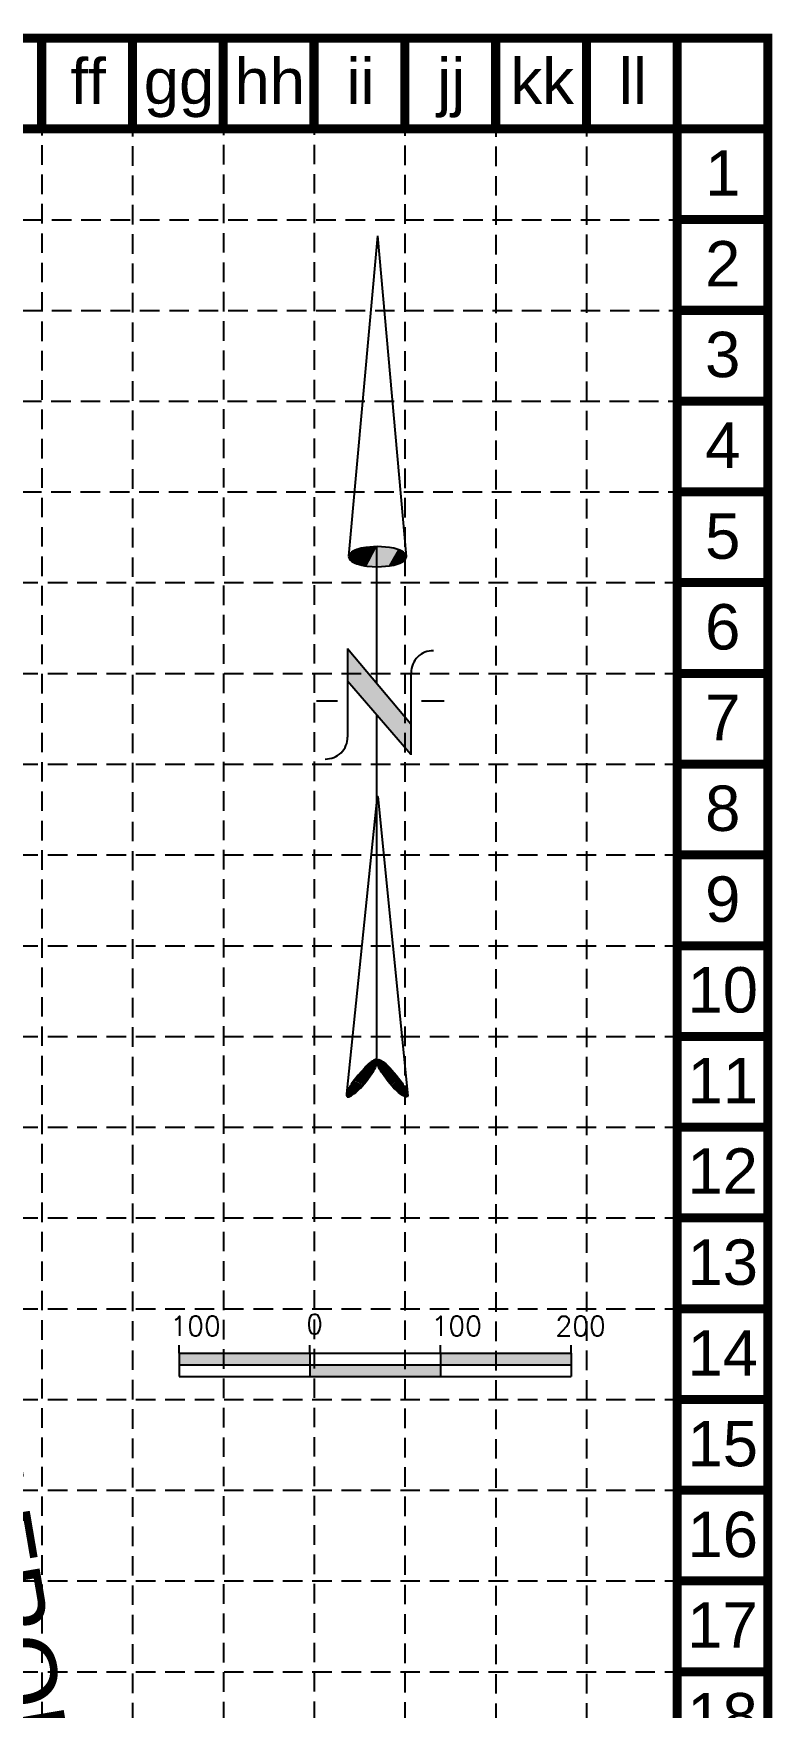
# Model space of a CAD drawing. Extents: x 18544 to 21332, y 16212 to 20668.
# Drawn here: x 20766 to 21332, y 19386 to 20668 of the extents above; entities that cross this region are included whole.
import ezdxf
from ezdxf.enums import TextEntityAlignment as Align

# ---------------------------------------------------------------- set-up
doc = ezdxf.new("R2010")
doc.units = 0
doc.header["$MEASUREMENT"] = 0
doc.linetypes.add('HIDDEN', pattern=[0.375, 0.25, -0.125])
doc.layers.get('0').update_dxf_attribs({"lineweight": 0})
doc.layers.add('20', color=7, linetype='Continuous', lineweight=0)
for name, color, linetype in [('BASE', 7, 'Continuous'), ('GRID', 254, 'HIDDEN'), ('NARROW', 7, 'Continuous')]:
    doc.layers.add(name, color=color, linetype=linetype)
doc.styles.add('L120', font='simplex.shx', dxfattribs={"height": 4.8})
doc.styles.get("Standard").update_dxf_attribs({"font": 'ARIAL.TTF'})

# ---------------------------------------------------------------- blocks, each defined once
blk = doc.blocks.new('North Arrow')
at = {"layer": 'NARROW'}
for p, q in [((32.43, 3.06), (32.43, 4.63)), ((0, 0), (22.36, 2)), ((28.77, -2.09), (34.02, 2.32)), ((36.18, 2.33), (30.46, 2.33)), ((36.16, 2.32), (31.04, -2.09)), ((39.1, 0.01), (59.96, 2.11)), ((0, 0), (22.33, -2.02)), ((31.2, -0.05), (21.66, -0.05)), ((21.66, -0.05), (21.66, -0.05)), ((57.45, -0.05), (33.41, -0.05)), ((59.83, -2.14), (39.04, -0.01)), ((57.69, -0.03), (57.77, -0.01)), ((57.77, -0.05), (57.69, -0.03)), ((28.77, -2.09), (34.95, -2.09)), ((32.43, -4.26), (32.43, -2.8))]:
    blk.add_line(p, q, dxfattribs=at)
blk.add_lwpolyline([(22.36, -2.03), (22.59, -1.93, 0.091577), (22.87, -1.44, 0.048306), (23.03, -0.75), (23.07, -0.01), (23.01, 0.82, 0.048306), (22.87, 1.42, 0.091577), (22.59, 1.91), (22.36, 2.01), (22.14, 1.91, 0.091577), (21.86, 1.42, 0.048306), (21.72, 0.82), (21.66, -0.01), (21.72, -0.83, 0.048306), (21.86, -1.44, 0.091577), (22.14, -1.93)], format="xyb", close=True, dxfattribs=at)
for points in [[(57.46, -0.03), (57.44, 0.08, -0.066818), (57.67, 0.47, -0.03073), (58.01, 0.84), (58.52, 1.29), (59.07, 1.7, -0.03073), (59.5, 1.95, -0.066818), (59.93, 2.1), (60.04, 2.06)], [(60.04, 2.06), (60.05, 1.95, -0.066818), (59.82, 1.56, -0.03073), (59.43, 1.14), (58.97, 0.74), (58.42, 0.33, -0.03073), (57.99, 0.08, -0.036692), (57.76, -0.02)], [(57.46, -0.04), (57.44, -0.15, 0.066818), (57.67, -0.54, 0.03073), (58.01, -0.9), (58.52, -1.36), (59.07, -1.77, 0.03073), (59.5, -2.02, 0.066818), (59.93, -2.17), (60.04, -2.13)], [(60.04, -2.13), (60.05, -2.01, 0.066818), (59.82, -1.63, 0.03073), (59.43, -1.2), (58.97, -0.8), (58.42, -0.4, 0.03073), (57.99, -0.15, 0.036692), (57.76, -0.05)]]:
    blk.add_lwpolyline(points, format="xyb", dxfattribs=at)
for centre, start, end in [((30.46, 3.86), 178.8769, 270), ((34.95, -3.62), 358.8769, 90)]:
    blk.add_arc(centre, 1.53, start, end, dxfattribs=at)
for points in [[(31.05, -2.09), (36.15, 2.36), (28.75, -2.06), (34.01, 2.36)], [(23.07, -0.05), (21.72, 0.82), (23.02, 0.75), (21.85, 1.42)], [(23.02, 0.75), (21.85, 1.42), (22.87, 1.44), (22.14, 1.91)], [(22.87, 1.44), (22.14, 1.91), (22.59, 1.91), (22.36, 2)], [(58.26, 1.07), (58.73, 0.57), (58.52, 1.3), (59.05, 0.81)], [(58.52, 1.3), (59.05, 0.81), (58.7, 1.42), (59.26, 0.99)], [(59.26, 1), (58.69, 1.42), (59.45, 1.15), (59, 1.65)], [(59.45, 1.15), (59, 1.65), (59.62, 1.34), (59.28, 1.82)], [(59.62, 1.34), (59.28, 1.82), (59.81, 1.55), (59.49, 1.95)], [(59.81, 1.55), (59.49, 1.95), (59.93, 1.73), (59.69, 2.04)], [(59.93, 1.73), (59.69, 2.04), (60.05, 1.94), (59.93, 2.1)], [(60.05, 1.94), (59.93, 2.1), (60.04, 2.06)], [(23.03, -0.76), (21.67, -0.05), (23.07, -0.05), (21.72, 0.82)], [(57.44, 0.08), (57.7, -0.01), (57.5, 0.21), (57.77, -0.01)], [(57.45, -0.04), (57.69, -0.02), (57.44, 0.08), (57.7, -0.01)], [(57.5, 0.21), (57.77, -0.01), (57.6, 0.39), (57.94, 0.06)], [(57.6, 0.39), (57.94, 0.06), (57.68, 0.5), (58.07, 0.13)], [(57.68, 0.5), (58.07, 0.13), (57.84, 0.66), (58.29, 0.26)], [(57.84, 0.66), (58.29, 0.26), (58.03, 0.86), (58.52, 0.41)], [(58.03, 0.86), (58.52, 0.41), (58.26, 1.07), (58.73, 0.57)], [(22.87, -1.44), (21.72, -0.87), (23.03, -0.76), (21.67, -0.05)], [(22.58, -1.93), (21.86, -1.45), (22.87, -1.44), (21.72, -0.87)], [(57.44, -0.14), (57.69, -0.02), (57.45, -0.04), (57.69, -0.02)], [(57.46, -0.19), (57.7, -0.03), (57.44, -0.14), (57.69, -0.02)], [(57.53, -0.33), (57.76, -0.05), (57.46, -0.19), (57.7, -0.03)], [(57.63, -0.48), (57.9, -0.1), (57.53, -0.33), (57.76, -0.05)], [(57.78, -0.66), (58.09, -0.2), (57.63, -0.48), (57.9, -0.1)], [(57.97, -0.87), (58.34, -0.35), (57.78, -0.66), (58.09, -0.2)], [(58.24, -1.11), (58.61, -0.54), (57.97, -0.87), (58.34, -0.35)], [(58.61, -1.43), (58.93, -0.77), (58.24, -1.11), (58.61, -0.54)], [(58.91, -1.64), (59.2, -1), (58.61, -1.43), (58.93, -0.77)], [(59.12, -1.79), (59.57, -1.36), (58.92, -1.65), (59.2, -1.01)], [(59.54, -1.32), (59.41, -1.18), (59.21, -1.01)], [(22.36, -2.01), (22.14, -1.93), (22.58, -1.93), (21.86, -1.45)], [(59.35, -1.93), (59.81, -1.62), (59.12, -1.79), (59.57, -1.36)], [(59.58, -2.05), (59.93, -1.79), (59.35, -1.93), (59.81, -1.62)], [(59.78, -2.13), (60.05, -2.01), (59.58, -2.05), (59.93, -1.79)], [(59.92, -2.17), (60.04, -2.13), (59.78, -2.13), (60.05, -2.01)]]:
    blk.add_solid(points, dxfattribs=at)
blk = doc.blocks.new('A$C0EAD658C')
at = {"layer": 'BASE'}
h = blk.add_hatch(color=7, dxfattribs=at)
h.paths.add_polyline_path([(106.8, 9), (106.8, 18), (6.8, 18), (6.8, 9)])
h.paths.add_polyline_path([(106.8, 9), (106.8, 0), (206.8, 0), (206.8, 9)])
h.paths.add_polyline_path([(206.8, 18), (206.8, 9), (306.8, 9), (306.8, 18)])
at = {"color": 7}
for p, q in [((6.8, 18), (6.8, 24)), ((6.8, 18), (106.8, 18)), ((6.8, 18), (6.8, 0)), ((106.8, 18), (106.8, 24)), ((106.8, 18), (306.8, 18)), ((106.8, 18), (106.8, 0)), ((206.8, 18), (206.8, 24)), ((206.8, 18), (206.8, 0)), ((306.8, 18), (306.8, 24)), ((306.8, 18), (306.8, 0)), ((6.8, 9), (306.8, 9)), ((6.8, 0), (106.8, 0)), ((106.8, 0), (306.8, 0))]:
    blk.add_line(p, q, dxfattribs=at)
at = {"color": 7, "style": 'L120'}
for s, p in [('100', (0, 31.2)), ('0', (104, 32.6)), ('100', (200, 31.2)), ('200', (294.9, 31.2))]:
    blk.add_text(s, height=15, dxfattribs=at).set_placement(p)

msp = doc.modelspace()

# ---------------------------------------------------------------- linework, layer by layer
at = {"layer": 'BASE', "color": 9}
msp.add_line((18617.2, 20595.4), (21259.2, 20595.4), dxfattribs=at)
at = {"layer": 'BASE', "const_width": 6.95}
for points in [[(21328.7, 16215.2), (21328.7, 20664.9), (18547.6, 20664.9), (18547.6, 16215.2)], [(21259.2, 16284.7), (21259.2, 20595.4), (18617.2, 20595.4), (18617.2, 16284.7)]]:
    msp.add_lwpolyline(points, close=True, dxfattribs=at)
for points in [[(20772.5, 20664.9), (20772.5, 20595.4)], [(20842, 20664.9), (20842, 20595.4)], [(20911.6, 20664.9), (20911.6, 20595.4)], [(20981.1, 20664.9), (20981.1, 20595.4)], [(21050.6, 20664.9), (21050.6, 20595.4)], [(21120.2, 20664.9), (21120.2, 20595.4)], [(21189.7, 20664.9), (21189.7, 20595.4)], [(21259.2, 20664.9), (21259.2, 20595.4)], [(21328.7, 20595.4), (21259.2, 20595.4)], [(21328.7, 20525.9), (21259.2, 20525.9)], [(21328.7, 20456.3), (21259.2, 20456.3)], [(21328.7, 20386.8), (21259.2, 20386.8)], [(21328.7, 20317.3), (21259.2, 20317.3)], [(21328.7, 20247.8), (21259.2, 20247.8)], [(21328.7, 20178.2), (21259.2, 20178.2)], [(21328.7, 20108.7), (21259.2, 20108.7)], [(21328.7, 20039.2), (21259.2, 20039.2)], [(21328.7, 19969.6), (21259.2, 19969.6)], [(21328.7, 19900.1), (21259.2, 19900.1)], [(21328.7, 19830.6), (21259.2, 19830.6)], [(21328.7, 19761.1), (21259.2, 19761.1)], [(21328.7, 19691.5), (21259.2, 19691.5)], [(21328.7, 19622), (21259.2, 19622)], [(21328.7, 19552.5), (21259.2, 19552.5)], [(21328.7, 19483), (21259.2, 19483)], [(21328.7, 19413.4), (21259.2, 19413.4)]]:
    msp.add_lwpolyline(points, dxfattribs=at)
at = {"layer": 'GRID', "color": 252, "linetype": 'HIDDEN', "ltscale": 60}
for p, q in [((20773.4, 16562.8), (20772.8, 20597)), ((20842.5, 16562.1), (20842.4, 20597)), ((20912.1, 16563), (20911.9, 20597)), ((20981.8, 16563.2), (20981.4, 20597)), ((21051.1, 16562.6), (21050.9, 20597)), ((21120.8, 16561.7), (21120.5, 20597)), ((21190.4, 16561.9), (21190, 20597)), ((18620.3, 20525.4), (21258.1, 20525.7)), ((18620.3, 20455.7), (21258.1, 20456.2)), ((18619.9, 20386.4), (21259.2, 20386.8)), ((18619.8, 20316.9), (21259.2, 20317.3)), ((18617.2, 20247.8), (21259.2, 20247.8)), ((18617.2, 20178.2), (21259.2, 20178.2)), ((18617.2, 20108.7), (21259.2, 20108.7)), ((18617.2, 20039.2), (21259.2, 20039.2)), ((18617.2, 19969.6), (21259.2, 19969.6)), ((18617.2, 19900.1), (21259.2, 19900.1)), ((18617.2, 19830.6), (21259.2, 19830.6)), ((18617.2, 19761.1), (21259.2, 19761.1)), ((18617.2, 19691.5), (21259.2, 19691.5)), ((18617.2, 19622), (21259.2, 19622)), ((18617.2, 19552.5), (21259.2, 19552.5)), ((18617.2, 19483), (21259.2, 19483)), ((18617.2, 19413.4), (21259.2, 19413.4))]:
    msp.add_line(p, q, dxfattribs=at)

# ---------------------------------------------------------------- block references
at = {"layer": 'BASE', "xscale": 10.98349623906506, "yscale": 10.98349623906506, "zscale": 10.98349623906454, "rotation": 270}
msp.add_blockref('North Arrow', (21029.8, 20513.3), dxfattribs=at)
at = {"layer": 'BASE', "linetype": 'Continuous', "lineweight": 0, "ltscale": 5}
msp.add_blockref('A$C0EAD658C', (20871.1, 19639.6), dxfattribs=at)

# ---------------------------------------------------------------- texts
at = {"layer": '20', "color": 7, "linetype": 'Continuous', "lineweight": 0}
msp.add_text('IH 35W FRONTAGE ROAD', height=52.5, rotation=279.6687, dxfattribs=at).set_placement((20742.1, 19349.1), align=Align.CENTER)
at = {"layer": 'BASE'}
for s, height, p in [('ff', 34.76, (20808.1, 20631.8)), ('hh', 34.76, (20947.2, 20631.8)), ('ii', 34.76, (21016.7, 20631.8)), ('jj', 34.76, (21086.2, 20631.8)), ('kk', 34.76, (21155.8, 20631.8)), ('ll', 34.76, (21225.3, 20631.8)), ('gg', 34.76, (20877.7, 20631.8)), ('1', 34.8, (21294.1, 20561.5)), ('2', 34.8, (21294.1, 20492)), ('3', 34.8, (21294.1, 20422.5)), ('4', 34.8, (21294.1, 20353)), ('5', 34.8, (21294.1, 20283.4)), ('6', 34.8, (21294.1, 20213.9)), ('7', 34.8, (21294.1, 20144.4)), ('8', 34.8, (21294.1, 20074.9)), ('9', 34.8, (21294.1, 20005.3)), ('10', 34.76, (21294.1, 19935.8)), ('11', 34.76, (21294.1, 19866.3)), ('12', 34.76, (21294, 19797)), ('13', 34.76, (21294.1, 19727.2)), ('14', 34.76, (21294.1, 19657.7)), ('15', 34.76, (21294.1, 19588.2)), ('16', 34.76, (21294.1, 19518.6)), ('17', 34.76, (21293.9, 19449.3)), ('18', 34.76, (21293.9, 19379.8))]:
    msp.add_text(s, height=height, dxfattribs=at).set_placement(p, align=Align.MIDDLE_CENTER)

doc.saveas('drawing.dxf')
